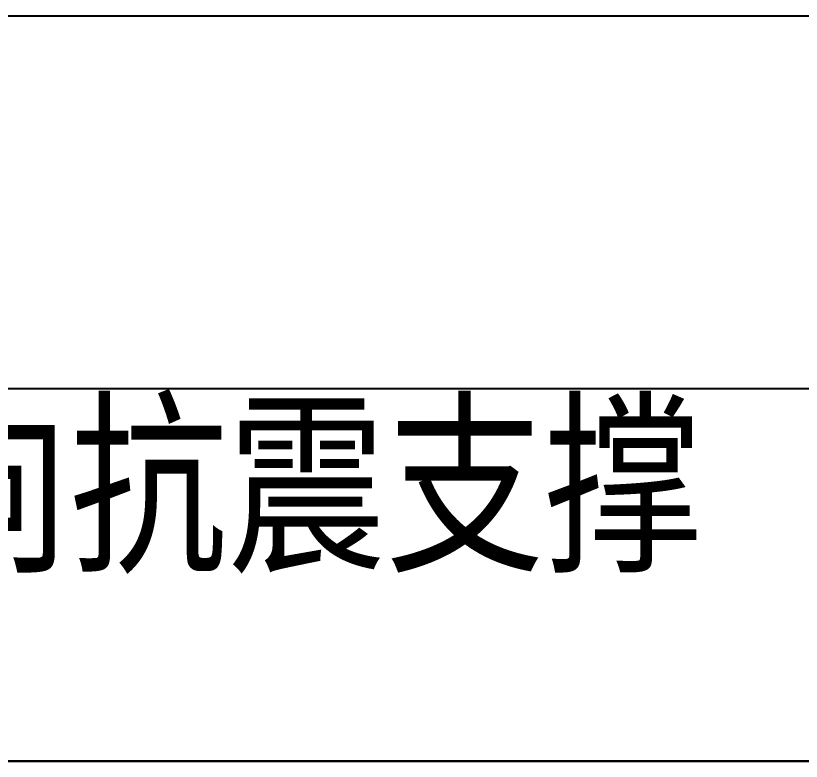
# Model space of a CAD drawing. Extents: x 14033796 to 29392202, y -1365078 to -465345.
# Drawn here: x 14616506 to 14618402, y -597029 to -595229 of the extents above; entities that cross this region are included whole.
import ezdxf
from ezdxf.enums import TextEntityAlignment as Align

# ---------------------------------------------------------------- set-up
doc = ezdxf.new("R2010")
doc.units = 0
doc.header["$LTSCALE"] = 1000
doc.header["$MEASUREMENT"] = 0
doc.layers.add('JZ_0', color=7, linetype='Continuous')
doc.layers.add('图框', color=4, linetype='Continuous')
doc.styles.add('TITXV', font='')
doc.styles.get('TITXV').set_extended_font_data('SimSun')

msp = doc.modelspace()

# ---------------------------------------------------------------- linework, layer by layer
at = {"layer": 'JZ_0', "color": 8}
for p, q in [((14612549.4, -595229.2), (14629782.4, -595229.2)), ((14612549.4, -596129.2), (14629782.4, -596129.2)), ((14629782.4, -597029.2), (14612549.4, -597029.2)), ((14612549.4, -597029.2), (14629782.4, -597029.2))]:
    msp.add_line(p, q, dxfattribs=at)

# ---------------------------------------------------------------- texts
at = {"layer": '图框', "style": 'TITXV', "width": 0.8}
msp.add_text('单管侧向抗震支撑', height=350, dxfattribs=at).set_placement((14616635.4, -596353.8), align=Align.MIDDLE)

doc.saveas('drawing.dxf')
